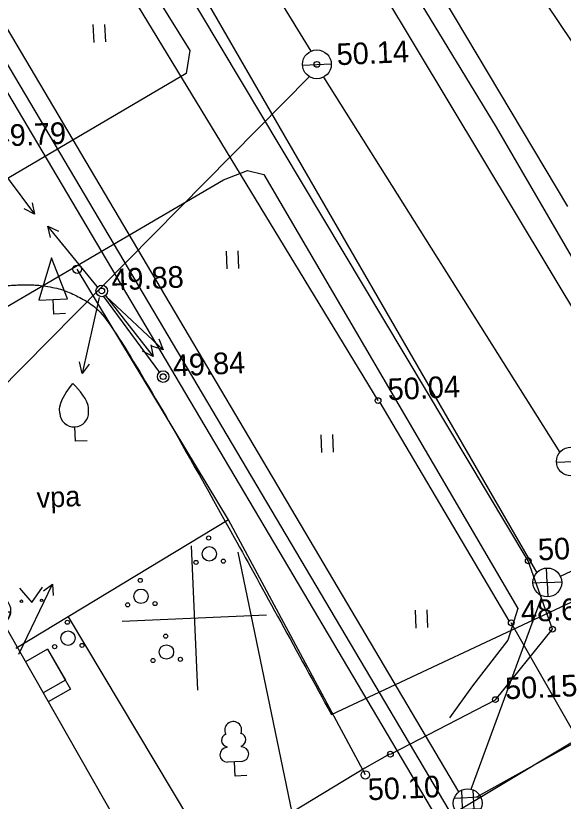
# Model space of a CAD drawing. Extents: x 641368 to 642075, y 6454981 to 6455876.
# Drawn here: x 641548.41 to 641567.39, y 6455662.57 to 6455689.79 of the extents above; entities that cross this region are included whole.
import ezdxf

# ---------------------------------------------------------------- set-up
doc = ezdxf.new("R2010")
doc.units = 0
for name, color, linetype in [('KIHT_1', 7, 'Continuous'), ('KIHT_10', 7, 'Continuous'), ('KIHT_11', 7, 'Continuous'), ('KIHT_12', 7, 'Continuous'), ('KIHT_14', 7, 'Continuous'), ('KIHT_15', 7, 'Continuous'), ('KIHT_16', 7, 'Continuous'), ('KIHT_19', 7, 'Continuous'), ('KIHT_2', 7, 'Continuous'), ('KIHT_21', 7, 'Continuous'), ('KIHT_22', 7, 'Continuous'), ('KIHT_28', 7, 'Continuous'), ('KIHT_30', 7, 'Continuous'), ('KIHT_32', 7, 'Continuous'), ('KIHT_4', 7, 'Continuous'), ('KIHT_41', 7, 'Continuous'), ('KIHT_5', 7, 'Continuous'), ('KIHT_54', 7, 'Continuous'), ('KIHT_57', 7, 'Continuous'), ('KIHT_59', 7, 'Continuous'), ('KIHT_60', 7, 'Continuous'), ('KIHT_61', 7, 'Continuous'), ('KIHT_9', 7, 'Continuous')]:
    doc.layers.add(name, color=color, linetype=linetype)

# ---------------------------------------------------------------- blocks, each defined once
blk = doc.blocks.new('VKORIS')
at = {"layer": 'KIHT_61'}
for p, q in [((0, 2.5), (0, -2.5)), ((-2.5, 0), (2.5, 0))]:
    blk.add_line(p, q, dxfattribs=at)
blk = doc.blocks.new('PUNKT')
at = {"layer": 'KIHT_54'}
blk.add_circle((0, 0), 0.1, dxfattribs=at)
blk = doc.blocks.new('VELTUG')
at = {"layer": 'KIHT_12'}
blk.add_circle((0, 0), 0.2, dxfattribs=at)
blk = doc.blocks.new('VVEEKA')
at = {"layer": 'KIHT_5'}
blk.add_line((-0.5, 0), (0.5, 0), dxfattribs=at)
blk.add_circle((0, 0), 0.5, dxfattribs=at)
blk = doc.blocks.new('WMNOOL')
at = {"layer": 'KIHT_12'}
blk.add_line((0.2, 0), (2.9, 0), dxfattribs=at)
blk.add_lwpolyline([(2.536, 0.176), (2.9, 0), (2.531, -0.176)], dxfattribs=at)
blk = doc.blocks.new('KVILJA')
at = {"layer": 'KIHT_10'}
for p, q in [((0, 0), (0, 0.5)), ((0.4, 0), (0, 0))]:
    blk.add_line(p, q, dxfattribs=at)
for points in [[(-0.5, 1), (-0.5, 1.15), (-0.49, 1.216), (-0.453, 1.344), (-0.396, 1.467), (-0.25, 1.7), (-0.09, 1.905), (0, 2)], [(0.5, 1), (0.5, 1.15), (0.49, 1.216), (0.453, 1.344), (0.396, 1.467), (0.25, 1.7), (0.09, 1.905), (0, 2)]]:
    blk.add_lwpolyline(points, dxfattribs=at)
blk.add_arc((0, 1), 0.5, 180, 0, dxfattribs=at)
blk = doc.blocks.new('KLAIPU')
at = {"layer": 'KIHT_10'}
for p, q in [((-0.25, 1.032), (-0.25, 1)), ((0.25, 1.032), (0.25, 1)), ((0.25, 0.5), (-0.25, 0.5)), ((0, 0), (0, 0.5)), ((0.4, 0), (0, 0))]:
    blk.add_line(p, q, dxfattribs=at)
for centre, radius, start, end in [((0, 1.6), 0.292, 332.5799, 207.4201), ((-0.2, 1.25), 0.224, 105.2441, 257.079), ((0.2, 1.25), 0.224, 282.921, 74.7559), ((-0.25, 0.75), 0.25, 90, 270), ((0.25, 0.75), 0.25, 270, 90)]:
    blk.add_arc(centre, radius, start, end, dxfattribs=at)
blk = doc.blocks.new('KPQQSA')
at = {"layer": 'KIHT_10'}
for centre, radius in [((0, 0.55), 0.0707), ((0, 0), 0.25), ((-0.476, -0.275), 0.0707), ((0.476, -0.275), 0.0707)]:
    blk.add_circle(centre, radius, dxfattribs=at)
blk = doc.blocks.new('KHEIN_')
at = {"layer": 'KIHT_41'}
for p, q in [((0, 0.62), (0, 0)), ((0.406, 0.609), (0.406, 0))]:
    blk.add_line(p, q, dxfattribs=at)
blk = doc.blocks.new('VKANKA')
at = {"layer": 'KIHT_4'}
for q in [(0, 0.5), (-0.5, 0), (0.5, 0), (0, -0.5)]:
    blk.add_line((0, 0), q, dxfattribs=at)
blk.add_circle((0, 0), 0.5, dxfattribs=at)
blk = doc.blocks.new('VDREKA')
at = {"layer": 'KIHT_9'}
for p, q in [((-0.2, 0.458), (-0.2, -0.458)), ((0.2, 0.458), (0.2, -0.458)), ((-0.458, 0.2), (0.458, 0.2)), ((-0.458, -0.2), (0.458, -0.2))]:
    blk.add_line(p, q, dxfattribs=at)
blk.add_circle((0, 0), 0.5, dxfattribs=at)
blk = doc.blocks.new('KMURU_')
at = {"layer": 'KIHT_41'}
for p, q in [((-0.403, 0.505), (0, 0)), ((0, 0), (0.397, 0.505))]:
    blk.add_line(p, q, dxfattribs=at)
for centre, radius in [((-0.353, 0.055), 0.0428), ((0.347, 0.055), 0.0452)]:
    blk.add_circle(centre, radius, dxfattribs=at)
blk = doc.blocks.new('KMNOOL')
at = {"layer": 'KIHT_12'}
for p, q in [((0.2, 0), (2.9, 0)), ((2.554, 0.176), (2.9, 0)), ((2.9, 0), (2.554, -0.187))]:
    blk.add_line(p, q, dxfattribs=at)
blk = doc.blocks.new('KSRP')
at = {"layer": 'KIHT_60'}
for q in [(-0.354, 0.354), (0.354, 0.354), (-0.354, -0.354), (0.354, -0.354)]:
    blk.add_line((0, 0), q, dxfattribs=at)
for points in [[(-0.354, -0.354), (0, 0), (-0.354, 0.354), (-0.354, 0.354)], [(0.354, 0.354), (0, 0), (0.354, -0.354)]]:
    blk.add_lwpolyline(points, dxfattribs=at)
blk.add_circle((0, 0), 0.5, dxfattribs=at)
for start, end in [(135.0002, 224.9992), (315.0001, 44.9993)]:
    blk.add_arc((0, 0), 0.5, start, end, dxfattribs=at)
blk = doc.blocks.new('K_AIPN')
at = {"layer": 'KIHT_28'}
blk.add_circle((0, 0), 0.148, dxfattribs=at)
blk = doc.blocks.new('KELUPU')
at = {"layer": 'KIHT_10'}
for p, q in [((0, 1.95), (-0.5, 0.5)), ((0.5, 0.5), (0, 1.95)), ((-0.5, 0.5), (0.5, 0.5)), ((0, 0), (0, 0.5)), ((0.4, 0), (0, 0))]:
    blk.add_line(p, q, dxfattribs=at)

msp = doc.modelspace()

# ---------------------------------------------------------------- linework, layer by layer
at = {"layer": 'KIHT_1'}
msp.add_line((641544.858, 6455674.201), (641553.018, 6455659.913), dxfattribs=at)
msp.add_line((641544.858, 6455674.201), (641553.018, 6455659.913), dxfattribs=at)
at = {"layer": 'KIHT_11'}
msp.add_line((641551.455, 6455680.06), (641553.394, 6455677.429), dxfattribs=at)
msp.add_line((641551.455, 6455680.06), (641553.394, 6455677.429), dxfattribs=at)
at = {"layer": 'KIHT_12'}
for p, q in [((641551.392, 6455680.249), (641551.392, 6455680.249)), ((641551.392, 6455680.249), (641551.392, 6455680.249)), ((641551.392, 6455680.249), (641551.392, 6455680.249)), ((641551.392, 6455680.249), (641551.392, 6455680.249)), ((641551.392, 6455680.249), (641551.392, 6455680.249)), ((641551.392, 6455680.249), (641551.392, 6455680.249)), ((641553.523, 6455677.276), (641553.523, 6455677.276)), ((641553.523, 6455677.276), (641553.523, 6455677.276)), ((641553.523, 6455677.276), (641553.523, 6455677.276)), ((641553.523, 6455677.276), (641553.523, 6455677.276)), ((641553.523, 6455677.276), (641553.523, 6455677.276)), ((641553.523, 6455677.276), (641553.523, 6455677.276))]:
    msp.add_line(p, q, dxfattribs=at)
at = {"layer": 'KIHT_14'}
for p, q in [((641542.905, 6455711.287), (641566.472, 6455670.487)), ((641567.292, 6455670.365), (641590.914, 6455681.33)), ((641564.204, 6455662.985), (641566.634, 6455669.622))]:
    msp.add_line(p, q, dxfattribs=at)
at = {"layer": 'KIHT_15'}
for p, q in [((641541.886, 6455715.829), (641558.643, 6455688.559)), ((641541.886, 6455715.829), (641558.643, 6455688.559)), ((641558.59, 6455687.68), (641545.009, 6455673.937)), ((641559.083, 6455687.662), (641567.273, 6455674.657)), ((641559.083, 6455687.662), (641567.273, 6455674.657)), ((641565.516, 6455668.818), (641561.048, 6455676.381)), ((641565.59, 6455668.75), (641565.59, 6455668.75)), ((641565.59, 6455668.75), (641565.59, 6455668.75)), ((641565.59, 6455668.75), (641565.59, 6455668.75)), ((641569.952, 6455661.099), (641565.59, 6455668.75))]:
    msp.add_line(p, q, dxfattribs=at)
msp.add_lwpolyline([(641560.974, 6455676.449), (641550.781, 6455693.208), (641541.117, 6455709.944), (641536.333, 6455718.147)], dxfattribs=at)
at = {"layer": 'KIHT_16'}
for points in [[(641563.775, 6455661.69), (641540.702, 6455700.626), (641530.563, 6455717.888)], [(641563.347, 6455661.437), (641540.274, 6455700.374), (641530.134, 6455717.637)]]:
    msp.add_lwpolyline(points, dxfattribs=at)
at = {"layer": 'KIHT_19'}
for p, q in [((641541.52, 6455700.454), (641563.762, 6455662.891)), ((641564.4, 6455662.716), (641588.185, 6455676.005))]:
    msp.add_line(p, q, dxfattribs=at)
at = {"layer": 'KIHT_2'}
for p, q in [((641549.514, 6455667.836), (641548.744, 6455667.396)), ((641549.514, 6455667.836), (641548.744, 6455667.396)), ((641549.514, 6455667.836), (641550.302, 6455666.456)), ((641549.514, 6455667.836), (641550.129, 6455666.76)), ((641550.129, 6455666.76), (641549.359, 6455666.32)), ((641550.129, 6455666.76), (641549.359, 6455666.32)), ((641550.302, 6455666.456), (641549.532, 6455666.016))]:
    msp.add_line(p, q, dxfattribs=at)
at = {"layer": 'KIHT_21'}
for q in [(641589.674, 6455679.779), (641584.324, 6455677.273)]:
    msp.add_line((641559.352, 6455665.577), q, dxfattribs=at)
msp.add_open_spline([(641546.287, 6455680.192), (641548.419, 6455680.57), (641550.468, 6455680.266), (641552.114, 6455678.869), (641559.352, 6455665.577)], degree=2, dxfattribs=at)
msp.add_open_spline([(641546.287, 6455680.192), (641548.419, 6455680.57), (641550.468, 6455680.266), (641552.114, 6455678.869), (641559.352, 6455665.577)], degree=2, dxfattribs=at)
at = {"layer": 'KIHT_22'}
for p, q in [((641567.555, 6455683.174), (641561.852, 6455692.737)), ((641567.555, 6455683.174), (641561.852, 6455692.737)), ((641560.936, 6455692.696), (641565.064, 6455685.924)), ((641560.936, 6455692.696), (641565.064, 6455685.924)), ((641565.064, 6455685.924), (641586.975, 6455648.207)), ((641565.064, 6455685.924), (641586.975, 6455648.207))]:
    msp.add_line(p, q, dxfattribs=at)
at = {"layer": 'KIHT_28'}
for p, q in [((641555.784, 6455672.324), (641550.537, 6455681.002)), ((641555.784, 6455672.324), (641550.537, 6455681.002)), ((641555.784, 6455672.324), (641548.407, 6455667.863)), ((641555.784, 6455672.324), (641548.407, 6455667.863)), ((641560.534, 6455663.484), (641555.784, 6455672.324)), ((641560.534, 6455663.484), (641555.784, 6455672.324))]:
    msp.add_line(p, q, dxfattribs=at)
at = {"layer": 'KIHT_30'}
for p, q in [((641548.414, 6455698.266), (641554.446, 6455688.579)), ((641548.414, 6455698.266), (641554.446, 6455688.579)), ((641554.446, 6455688.579), (641554.312, 6455687.781)), ((641554.446, 6455688.579), (641554.312, 6455687.781)), ((641554.312, 6455687.781), (641535.874, 6455676.966)), ((641555.607, 6455684.104), (641556.441, 6455684.425)), ((641555.607, 6455684.104), (641556.441, 6455684.425)), ((641556.441, 6455684.425), (641557.013, 6455684.281)), ((641556.441, 6455684.425), (641557.013, 6455684.281)), ((641557.013, 6455684.281), (641565.818, 6455669.244)), ((641557.013, 6455684.281), (641565.818, 6455669.244)), ((641542.219, 6455676.263), (641555.607, 6455684.104)), ((641542.219, 6455676.263), (641555.607, 6455684.104)), ((641566.176, 6455670.896), (641566.176, 6455670.896)), ((641566.176, 6455670.896), (641566.176, 6455670.896)), ((641566.176, 6455670.896), (641566.176, 6455670.896)), ((641566.176, 6455670.896), (641566.176, 6455670.896)), ((641566.176, 6455670.896), (641566.176, 6455670.896)), ((641566.176, 6455670.896), (641566.176, 6455670.896)), ((641565.818, 6455669.244), (641565.471, 6455668.154)), ((641565.818, 6455669.244), (641565.471, 6455668.154)), ((641567.025, 6455668.533), (641567.025, 6455668.533)), ((641567.025, 6455668.533), (641567.025, 6455668.533)), ((641567.025, 6455668.533), (641567.025, 6455668.533)), ((641567.025, 6455668.533), (641567.025, 6455668.533)), ((641567.025, 6455668.533), (641567.025, 6455668.533)), ((641567.025, 6455668.533), (641567.025, 6455668.533)), ((641565.471, 6455668.154), (641564.242, 6455666.571)), ((641565.471, 6455668.154), (641564.242, 6455666.571)), ((641564.242, 6455666.571), (641563.443, 6455665.46)), ((641564.242, 6455666.571), (641563.443, 6455665.46)), ((641565.041, 6455666.088), (641565.041, 6455666.088)), ((641565.041, 6455666.088), (641565.041, 6455666.088)), ((641565.041, 6455666.088), (641565.041, 6455666.088)), ((641565.041, 6455666.088), (641565.041, 6455666.088)), ((641565.041, 6455666.088), (641565.041, 6455666.088)), ((641565.041, 6455666.088), (641565.041, 6455666.088)), ((641561.398, 6455664.201), (641561.398, 6455664.201)), ((641561.398, 6455664.201), (641561.398, 6455664.201)), ((641561.398, 6455664.201), (641561.398, 6455664.201)), ((641561.398, 6455664.201), (641561.398, 6455664.201)), ((641561.398, 6455664.201), (641561.398, 6455664.201)), ((641561.398, 6455664.201), (641561.398, 6455664.201))]:
    msp.add_line(p, q, dxfattribs=at)
for points in [[(641550.248, 6455708.602), (641559.957, 6455692.55), (641572.693, 6455671.368), (641574.591, 6455670.959), (641579.368, 6455671.534), (641579.691, 6455672.07), (641572.187, 6455682.217), (641565.021, 6455692.879)], [(641550.248, 6455708.602), (641559.957, 6455692.55), (641572.693, 6455671.368), (641574.591, 6455670.959), (641579.368, 6455671.534), (641579.691, 6455672.07), (641572.187, 6455682.217), (641565.021, 6455692.879)], [(641561.398, 6455664.201), (641565.041, 6455666.088), (641567.025, 6455668.533), (641566.176, 6455670.896), (641549.816, 6455698.239), (641547.104, 6455698.268), (641542.132, 6455696.337)], [(641561.398, 6455664.201), (641565.041, 6455666.088), (641567.025, 6455668.533), (641566.176, 6455670.896), (641549.816, 6455698.239), (641547.104, 6455698.268), (641542.132, 6455696.337)], [(641582.734, 6455643.372), (641569.943, 6455664.615), (641567.657, 6455664.576), (641562.38, 6455661.419)], [(641582.734, 6455643.372), (641569.943, 6455664.615), (641567.657, 6455664.576), (641562.38, 6455661.419)], [(641561.368, 6455664.2), (641560.516, 6455663.714), (641550.787, 6455657.828)]]:
    msp.add_lwpolyline(points, dxfattribs=at)
at = {"layer": 'KIHT_32'}
msp.add_line((641560.974, 6455676.449), (641560.974, 6455676.449), dxfattribs=at)
msp.add_line((641560.974, 6455676.449), (641560.974, 6455676.449), dxfattribs=at)
msp.add_line((641560.974, 6455676.449), (641560.974, 6455676.449), dxfattribs=at)
at = {"layer": 'KIHT_41'}
for p, q in [((641557.996, 6455662.179), (641556.122, 6455671.204)), ((641557.996, 6455662.179), (641556.122, 6455671.204)), ((641550.229, 6455668.96), (641555.24, 6455660.584)), ((641550.229, 6455668.96), (641555.24, 6455660.584))]:
    msp.add_line(p, q, dxfattribs=at)
at = {"layer": 'KIHT_5'}
msp.add_line((641558.853, 6455688.105), (641558.853, 6455688.105), dxfattribs=at)
msp.add_line((641558.853, 6455688.105), (641558.853, 6455688.105), dxfattribs=at)
msp.add_line((641558.853, 6455688.105), (641558.853, 6455688.105), dxfattribs=at)
msp.add_line((641558.853, 6455688.105), (641558.853, 6455688.105), dxfattribs=at)
msp.add_line((641558.853, 6455688.105), (641558.853, 6455688.105), dxfattribs=at)
msp.add_line((641558.853, 6455688.105), (641558.853, 6455688.105), dxfattribs=at)

# ---------------------------------------------------------------- block references
at = {"layer": 'KIHT_10', "rotation": 2.56399}
for name, p in [('KELUPU', (641549.73, 6455679.45)), ('KVILJA', (641550.48, 6455675.04)), ('KVILJA', (641550.48, 6455675.04)), ('KPQQSA', (641555.12, 6455671.14)), ('KPQQSA', (641552.75, 6455669.67)), ('KPQQSA', (641550.22, 6455668.22)), ('KPQQSA', (641553.63, 6455667.74)), ('KPQQSA', (641553.63, 6455667.74)), ('KLAIPU', (641556.02, 6455663.44)), ('KLAIPU', (641556.02, 6455663.44))]:
    msp.add_blockref(name, p, dxfattribs=at)
at = {"layer": 'KIHT_12'}
for name, p, xscale, yscale, rotation in [('WMNOOL', (641547.32, 6455685.23), 0.9999989035745427, 0.9999989035745426, -53.20056606175671), ('WMNOOL', (641547.32, 6455685.23), 0.9999989035745427, 0.9999989035745426, -53.20056606175671), ('WMNOOL', (641551.36, 6455680.25), 1.0000009368618412, 1.000000936861841, 129.43991742682573), ('WMNOOL', (641551.36, 6455680.25), 1.0000009368618412, 1.000000936861841, 129.43991742682573), ('WMNOOL', (641551.38, 6455680.26), 1.0000016250606265, 1.000001625060627, -51.77690695127732), ('WMNOOL', (641551.34, 6455680.22), 0.9999990718000936, 0.9999990718000937, -102.64940588701054), ('WMNOOL', (641551.4, 6455680.19), 0.9999992147744421, 0.9999992147744422, -43.011054033257494), ('KMNOOL', (641548.43, 6455667.48), 0.9999990098593536, 0.9999990098593537, 64.38434156542742)]:
    msp.add_blockref(name, p, dxfattribs=dict(at, xscale=xscale, yscale=yscale, rotation=rotation))
at = {"layer": 'KIHT_12', "rotation": 2.56399}
for p in [(641551.39, 6455680.25), (641551.39, 6455680.25), (641553.52, 6455677.28), (641553.52, 6455677.28)]:
    msp.add_blockref('VELTUG', p, dxfattribs=at)
at = {"layer": 'KIHT_28', "rotation": 2.56399}
for p in [(641550.54, 6455681), (641560.53, 6455663.48)]:
    msp.add_blockref('K_AIPN', p, dxfattribs=at)
at = {"layer": 'KIHT_4', "rotation": 2.56399}
msp.add_blockref('VKANKA', (641566.84, 6455670.15), dxfattribs=at)
msp.add_blockref('VKANKA', (641566.84, 6455670.15), dxfattribs=at)
at = {"layer": 'KIHT_41', "rotation": 2.56399}
for name, p in [('KHEIN_', (641551.11, 6455688.86)), ('KHEIN_', (641551.11, 6455688.86)), ('KHEIN_', (641555.73, 6455681.01)), ('KHEIN_', (641555.73, 6455681.01)), ('KHEIN_', (641559.01, 6455674.65)), ('KHEIN_', (641559.01, 6455674.65)), ('KMURU_', (641548.96, 6455669.46)), ('KMURU_', (641548.96, 6455669.46)), ('KHEIN_', (641562.28, 6455668.57)), ('KHEIN_', (641562.28, 6455668.57))]:
    msp.add_blockref(name, p, dxfattribs=at)
at = {"layer": 'KIHT_5', "rotation": 2.56399}
for p in [(641558.85, 6455688.1), (641558.85, 6455688.1), (641567.66, 6455674.34), (641567.66, 6455674.34)]:
    msp.add_blockref('VVEEKA', p, dxfattribs=at)
at = {"layer": 'KIHT_54', "rotation": 2.56399}
for p in [(641558.85, 6455688.1), (641558.85, 6455688.1), (641558.85, 6455688.1), (641558.85, 6455688.1), (641551.39, 6455680.25), (641551.39, 6455680.25), (641551.39, 6455680.25), (641551.39, 6455680.25), (641553.52, 6455677.28), (641553.52, 6455677.28), (641553.52, 6455677.28), (641553.52, 6455677.28), (641560.97, 6455676.45), (641560.97, 6455676.45), (641566.18, 6455670.9), (641566.18, 6455670.9), (641566.18, 6455670.9), (641566.18, 6455670.9), (641565.59, 6455668.75), (641565.59, 6455668.75), (641567.02, 6455668.53), (641567.02, 6455668.53), (641567.02, 6455668.53), (641567.02, 6455668.53), (641565.04, 6455666.09), (641565.04, 6455666.09), (641565.04, 6455666.09), (641565.04, 6455666.09), (641561.4, 6455664.2), (641561.4, 6455664.2), (641561.4, 6455664.2), (641561.4, 6455664.2)]:
    msp.add_blockref('PUNKT', p, dxfattribs=at)
at = {"layer": 'KIHT_60', "xscale": 0.999998152034463, "yscale": 0.9999981520344631, "rotation": -50.55629392235307}
msp.add_blockref('KSRP', (641547.73, 6455669.17), dxfattribs=at)
at = {"layer": 'KIHT_61', "rotation": 2.56399}
msp.add_blockref('VKORIS', (641554.6, 6455668.92), dxfattribs=at)
msp.add_blockref('VKORIS', (641554.6, 6455668.92), dxfattribs=at)
at = {"layer": 'KIHT_9', "rotation": 2.56399}
msp.add_blockref('VDREKA', (641564.08, 6455662.5), dxfattribs=at)
msp.add_blockref('VDREKA', (641564.08, 6455662.5), dxfattribs=at)

# ---------------------------------------------------------------- texts
for s, p in [('49.79', (641547.66, 6455685.24)), ('49.79', (641547.66, 6455685.24)), ('49.88', (641551.74, 6455680.26)), ('49.88', (641551.74, 6455680.26)), ('50.04', (641561.32, 6455676.46)), ('48.68', (641565.94, 6455668.77)), ('50.15', (641565.39, 6455666.1)), ('50.15', (641565.39, 6455666.1))]:
    msp.add_text(s, height=0.75, rotation=2.564).set_placement(p)
at = {"layer": 'KIHT_57'}
msp.add_text('vpa', height=0.7, rotation=2.564, dxfattribs=at).set_placement((641549.15, 6455672.73))
at = {"layer": 'KIHT_59'}
for s, p in [('50.14', (641559.55, 6455688.07)), ('50.14', (641559.55, 6455688.07)), ('49.84', (641553.87, 6455677.29)), ('49.84', (641553.87, 6455677.29)), ('50.23', (641566.53, 6455670.91)), ('50.23', (641566.53, 6455670.91)), ('50.10', (641560.63, 6455662.6)), ('50.10', (641560.63, 6455662.6))]:
    msp.add_text(s, height=0.75, rotation=2.564, dxfattribs=at).set_placement(p)

doc.saveas('drawing.dxf')
